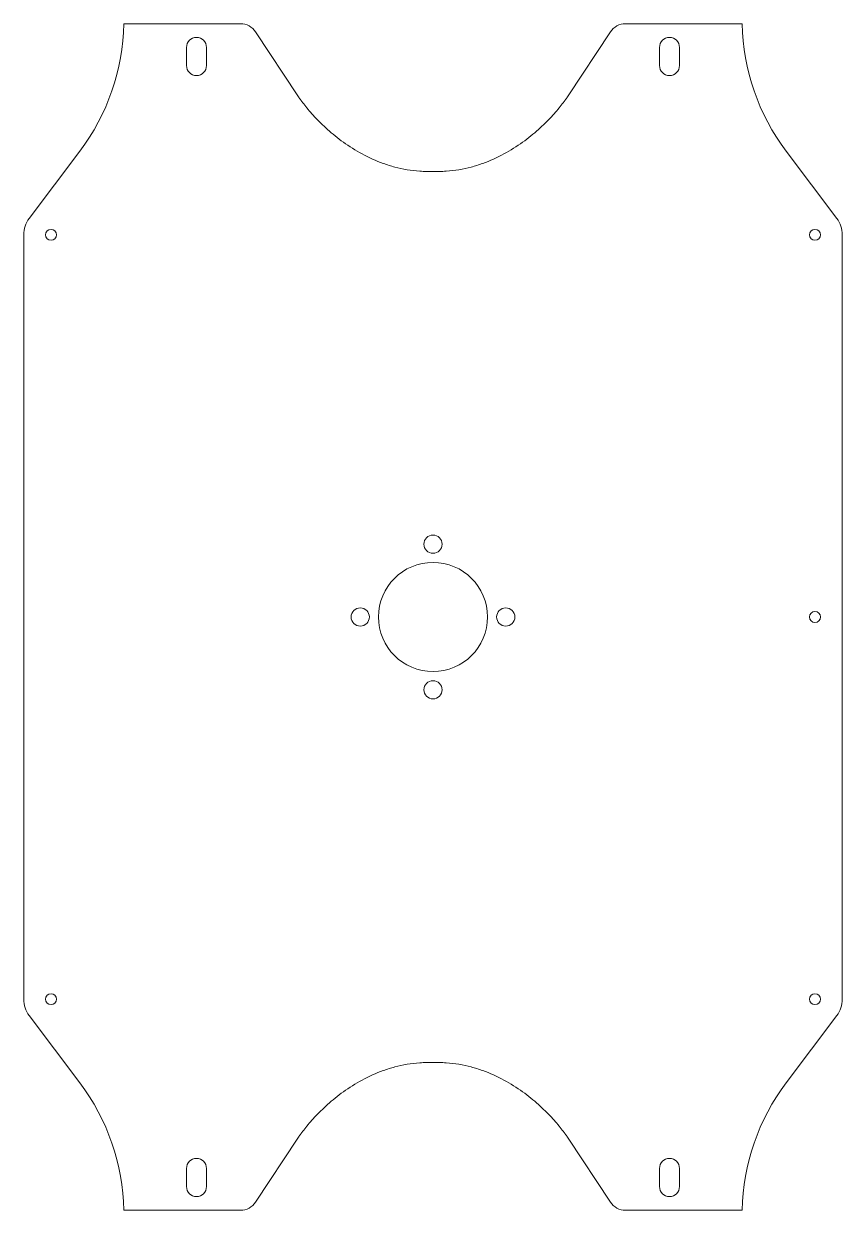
# Model space of a CAD drawing. Header units: millimetres. Extents: x -28 to 198, y -51 to 275.
import ezdxf

# ---------------------------------------------------------------- set-up
doc = ezdxf.new("R2010")
doc.units = ezdxf.units.MM

msp = doc.modelspace()

# ---------------------------------------------------------------- linework, layer by layer
at = {"color": 7, "linetype": 'Continuous', "lineweight": 15}
for p, q in [((32.07, 274.98), (0, 274.98)), ((170, 274.98), (137.93, 274.98)), ((47.85, 255.15), (36.24, 272.73)), ((133.76, 272.73), (122.15, 255.15)), ((17.25, 268.48), (17.25, 263.48)), ((22.75, 263.48), (22.75, 268.48)), ((147.25, 268.48), (147.25, 263.48)), ((152.75, 263.48), (152.75, 268.48)), ((-12.07, 239.96), (-25.99, 221.49)), ((195.99, 221.49), (182.07, 239.96)), ((-27.5, 216.98), (-27.5, 6.98)), ((197.5, 6.98), (197.5, 216.98)), ((-25.99, 2.46), (-12.07, -16)), ((182.07, -16), (195.99, 2.46)), ((36.24, -48.78), (47.85, -31.2)), ((122.15, -31.2), (133.76, -48.78)), ((17.25, -39.52), (17.25, -44.52)), ((22.75, -44.52), (22.75, -39.52)), ((147.25, -39.52), (147.25, -44.52)), ((152.75, -44.52), (152.75, -39.52)), ((0, -51.02), (32.07, -51.02)), ((137.93, -51.02), (170, -51.02))]:
    msp.add_line(p, q, dxfattribs=at)
for centre, radius in [((-20, 216.98), 1.5), ((190, 216.98), 1.5), ((85, 131.98), 2.5), ((85, 111.98), 15), ((65, 111.98), 2.5), ((105, 111.98), 2.5), ((190, 111.98), 1.5), ((85, 91.98), 2.5), ((-20, 6.98), 1.5), ((190, 6.98), 1.5)]:
    msp.add_circle(centre, radius, dxfattribs=at)
for centre, radius, start, end in [((-59.99, 276.07), 60, 322.9974, 358.9587), ((32.07, 269.98), 5, 33.4421, 90), ((137.93, 269.98), 5, 90, 146.5579), ((229.99, 276.07), 60, 181.0413, 217.0026), ((20, 268.48), 2.75, 0, 180), ((150, 268.48), 2.75, 0, 180), ((20, 263.48), 2.75, 180, 0), ((150, 263.48), 2.75, 180, 0), ((-20, 216.98), 7.5, 142.9974, 180), ((190, 216.98), 7.5, 0, 37.0026), ((-20, 6.98), 7.5, 180, 217.0026), ((190, 6.98), 7.5, 322.9974, 0), ((-59.99, -52.11), 60, 1.0413, 37.0026), ((229.99, -52.11), 60, 142.9974, 178.9587), ((20, -39.52), 2.75, 0, 180), ((150, -39.52), 2.75, 0, 180), ((20, -44.52), 2.75, 180, 0), ((150, -44.52), 2.75, 180, 0), ((32.07, -46.02), 5, 270, 326.5579), ((137.93, -46.02), 5, 213.4421, 270)]:
    msp.add_arc(centre, radius, start, end, dxfattribs=at)
for points in [[(85, 234.4), (84.39, 234.38), (83.15, 234.37), (80.75, 234.47), (77.83, 234.82), (74.49, 235.55), (70.25, 236.88), (65.38, 239.11), (60.26, 242.37), (55.9, 245.92), (52.93, 248.87), (50.96, 251.07), (49.7, 252.6), (48.82, 253.75), (48.23, 254.59), (47.98, 254.96), (47.85, 255.15)], [(122.15, 255.15), (122.02, 254.96), (121.77, 254.59), (121.18, 253.75), (120.3, 252.6), (119.04, 251.07), (117.07, 248.87), (114.1, 245.92), (109.74, 242.37), (104.62, 239.11), (99.75, 236.88), (95.51, 235.55), (92.17, 234.82), (89.25, 234.47), (86.85, 234.37), (85.61, 234.38), (85, 234.4)], [(47.85, -31.2), (47.98, -31), (48.23, -30.64), (48.82, -29.8), (49.7, -28.65), (50.96, -27.11), (52.93, -24.92), (55.9, -21.97), (60.26, -18.42), (65.38, -15.15), (70.25, -12.92), (74.49, -11.6), (77.83, -10.87), (80.75, -10.52), (83.15, -10.42), (84.39, -10.42), (85, -10.44)], [(85, -10.44), (85.61, -10.42), (86.85, -10.42), (89.25, -10.52), (92.17, -10.87), (95.51, -11.6), (99.75, -12.92), (104.62, -15.15), (109.74, -18.42), (114.1, -21.97), (117.07, -24.92), (119.04, -27.11), (120.3, -28.65), (121.18, -29.8), (121.77, -30.64), (122.02, -31), (122.15, -31.2)]]:
    msp.add_open_spline(points, degree=3, knots=[0, 0, 0, 0, 0.0312228, 0.0624455, 0.124891, 0.1873365, 0.249782, 0.374673, 0.499564, 0.624455, 0.749346, 0.8117915, 0.874237, 0.9366825, 0.9679053, 0.999128, 0.999128, 0.999128, 0.999128], dxfattribs=at)

doc.saveas('drawing.dxf')
